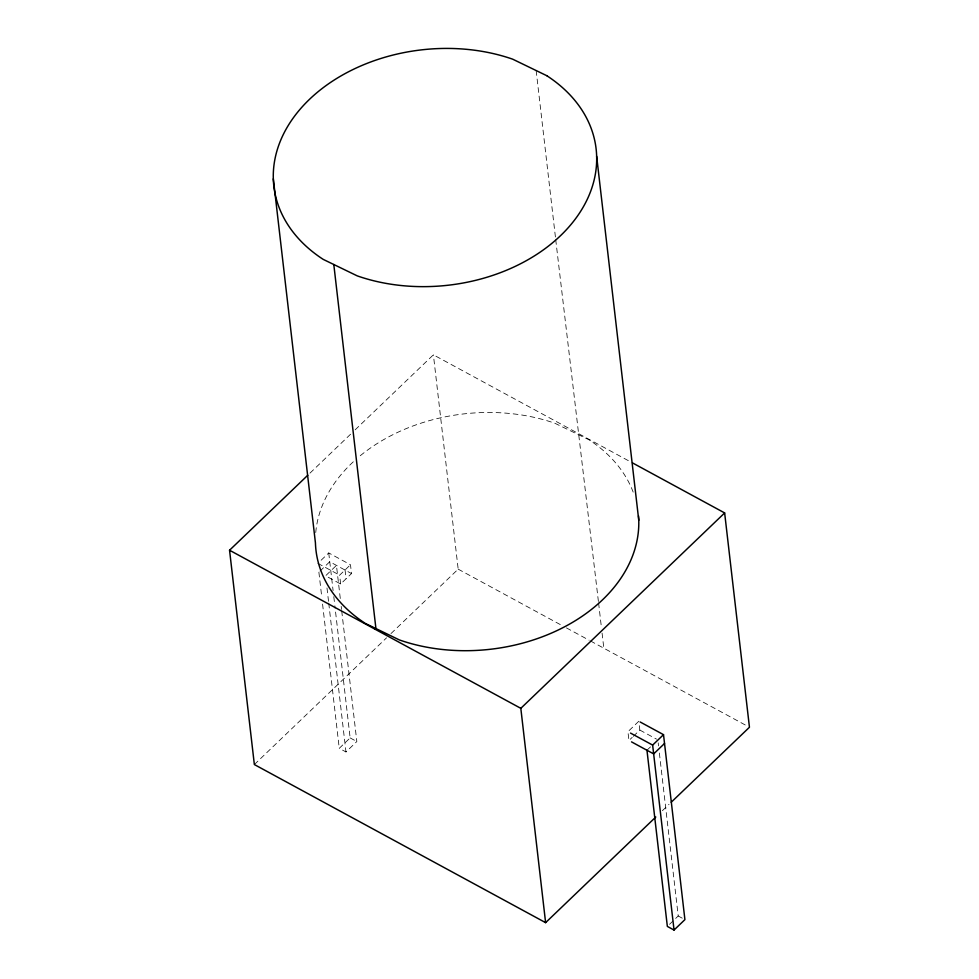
<?xml version="1.0" encoding="UTF-8"?>
<svg xmlns="http://www.w3.org/2000/svg" width="979" height="979" viewBox="0 0 979 979"><rect width="100%" height="100%" fill="white"/><g stroke="black" fill="none" stroke-linecap="round" stroke-linejoin="round"><path stroke-width="0.73" stroke-dasharray="4.89 3.67" d="M309.988 473.126L350.751 434.052M355.157 429.818L433.391 354.826L629.791 461.439M321.124 560.245L328.736 552.939L350.494 564.761L351.51 573.559L340.643 583.986L325.579 575.811L336.446 565.385L340.496 600.311M319.974 571.136L329.752 561.75L351.51 573.559M340.643 583.986L339.627 575.175L350.494 564.761M254.356 764.55L386.57 637.806M390.976 633.584L458.184 569.154L433.391 354.826M341.72 610.945L356.833 741.544L345.966 751.958L339.26 748.323L350.139 737.909L334.855 605.793M638.81 721.254L627.931 731.68L628.959 740.491L632.214 737.358M633.303 736.318L639.825 730.065L639.152 724.191M646.96 750.257L651.316 746.096M662.404 810.685L669.012 804.359M669.526 924.335L678.214 915.989L659.246 751.994M458.184 569.154L561.065 624.994M566.413 627.894L589.125 640.217M590.459 640.951L746.769 725.794M639.825 730.065L656.554 739.145M317.869 563.366L339.627 575.175M350.139 737.909L356.833 741.544M678.214 915.989L682.241 918.18M658.194 742.877L658.537 745.912M598.402 601.412L555.631 238.925M598.585 602.917L601.375 627.074M602.073 633.107L603.823 648.196M536.149 70.549L555.46 237.407M345.061 569.962L346.077 578.773M341.194 606.393L341.549 609.427M328.736 552.939L333.093 590.606M333.802 596.676L334.671 604.276M326.986 587.951L328.565 601.62M328.736 603.137L345.966 751.958M318.885 572.177L321.699 596.468M322.568 604.067L339.26 748.323M315.74 532.552A162.208 118.435 -6.6 0 1 354.349 460.828M360.248 455.737A162.208 118.435 -6.6 0 1 554.812 423.234L588.868 439.73A162.208 118.435 -6.6 0 1 633.902 494.138"/><path stroke-width="1.47" d="M655.795 817.024L545.609 922.646L254.356 764.55L229.551 550.235L307.785 475.243M375.177 629.277L375.924 628.567L333.802 264.514M545.609 922.646L520.816 708.331L724.644 512.935L632.458 462.883M646.96 750.257L667.348 926.415L674.041 930.05L652.638 745.092L663.517 734.666L640.107 721.964M664.533 743.477L653.666 753.891L631.528 741.886M671.215 802.242L749.449 727.25L724.644 512.935M674.041 930.05L684.908 919.624L663.517 734.666M630.537 733.087L652.638 745.092M229.551 550.235L520.816 708.331M596.639 156.212L638.761 520.265M273.312 178.851L315.434 542.892A162.208 118.435 -6.6 0 0 365.338 623.427L399.383 639.936A162.208 118.435 -6.6 0 0 563.598 627.319A162.208 118.435 -6.6 0 0 638.516 515.872M546.747 75.677L512.69 59.181A162.208 118.435 -6.6 0 0 304.53 104.325A162.208 118.435 -6.6 0 0 323.217 259.386L357.262 275.882A162.208 118.435 -6.6 0 0 565.434 230.738A162.208 118.435 -6.6 0 0 546.747 75.677"/></g></svg>
